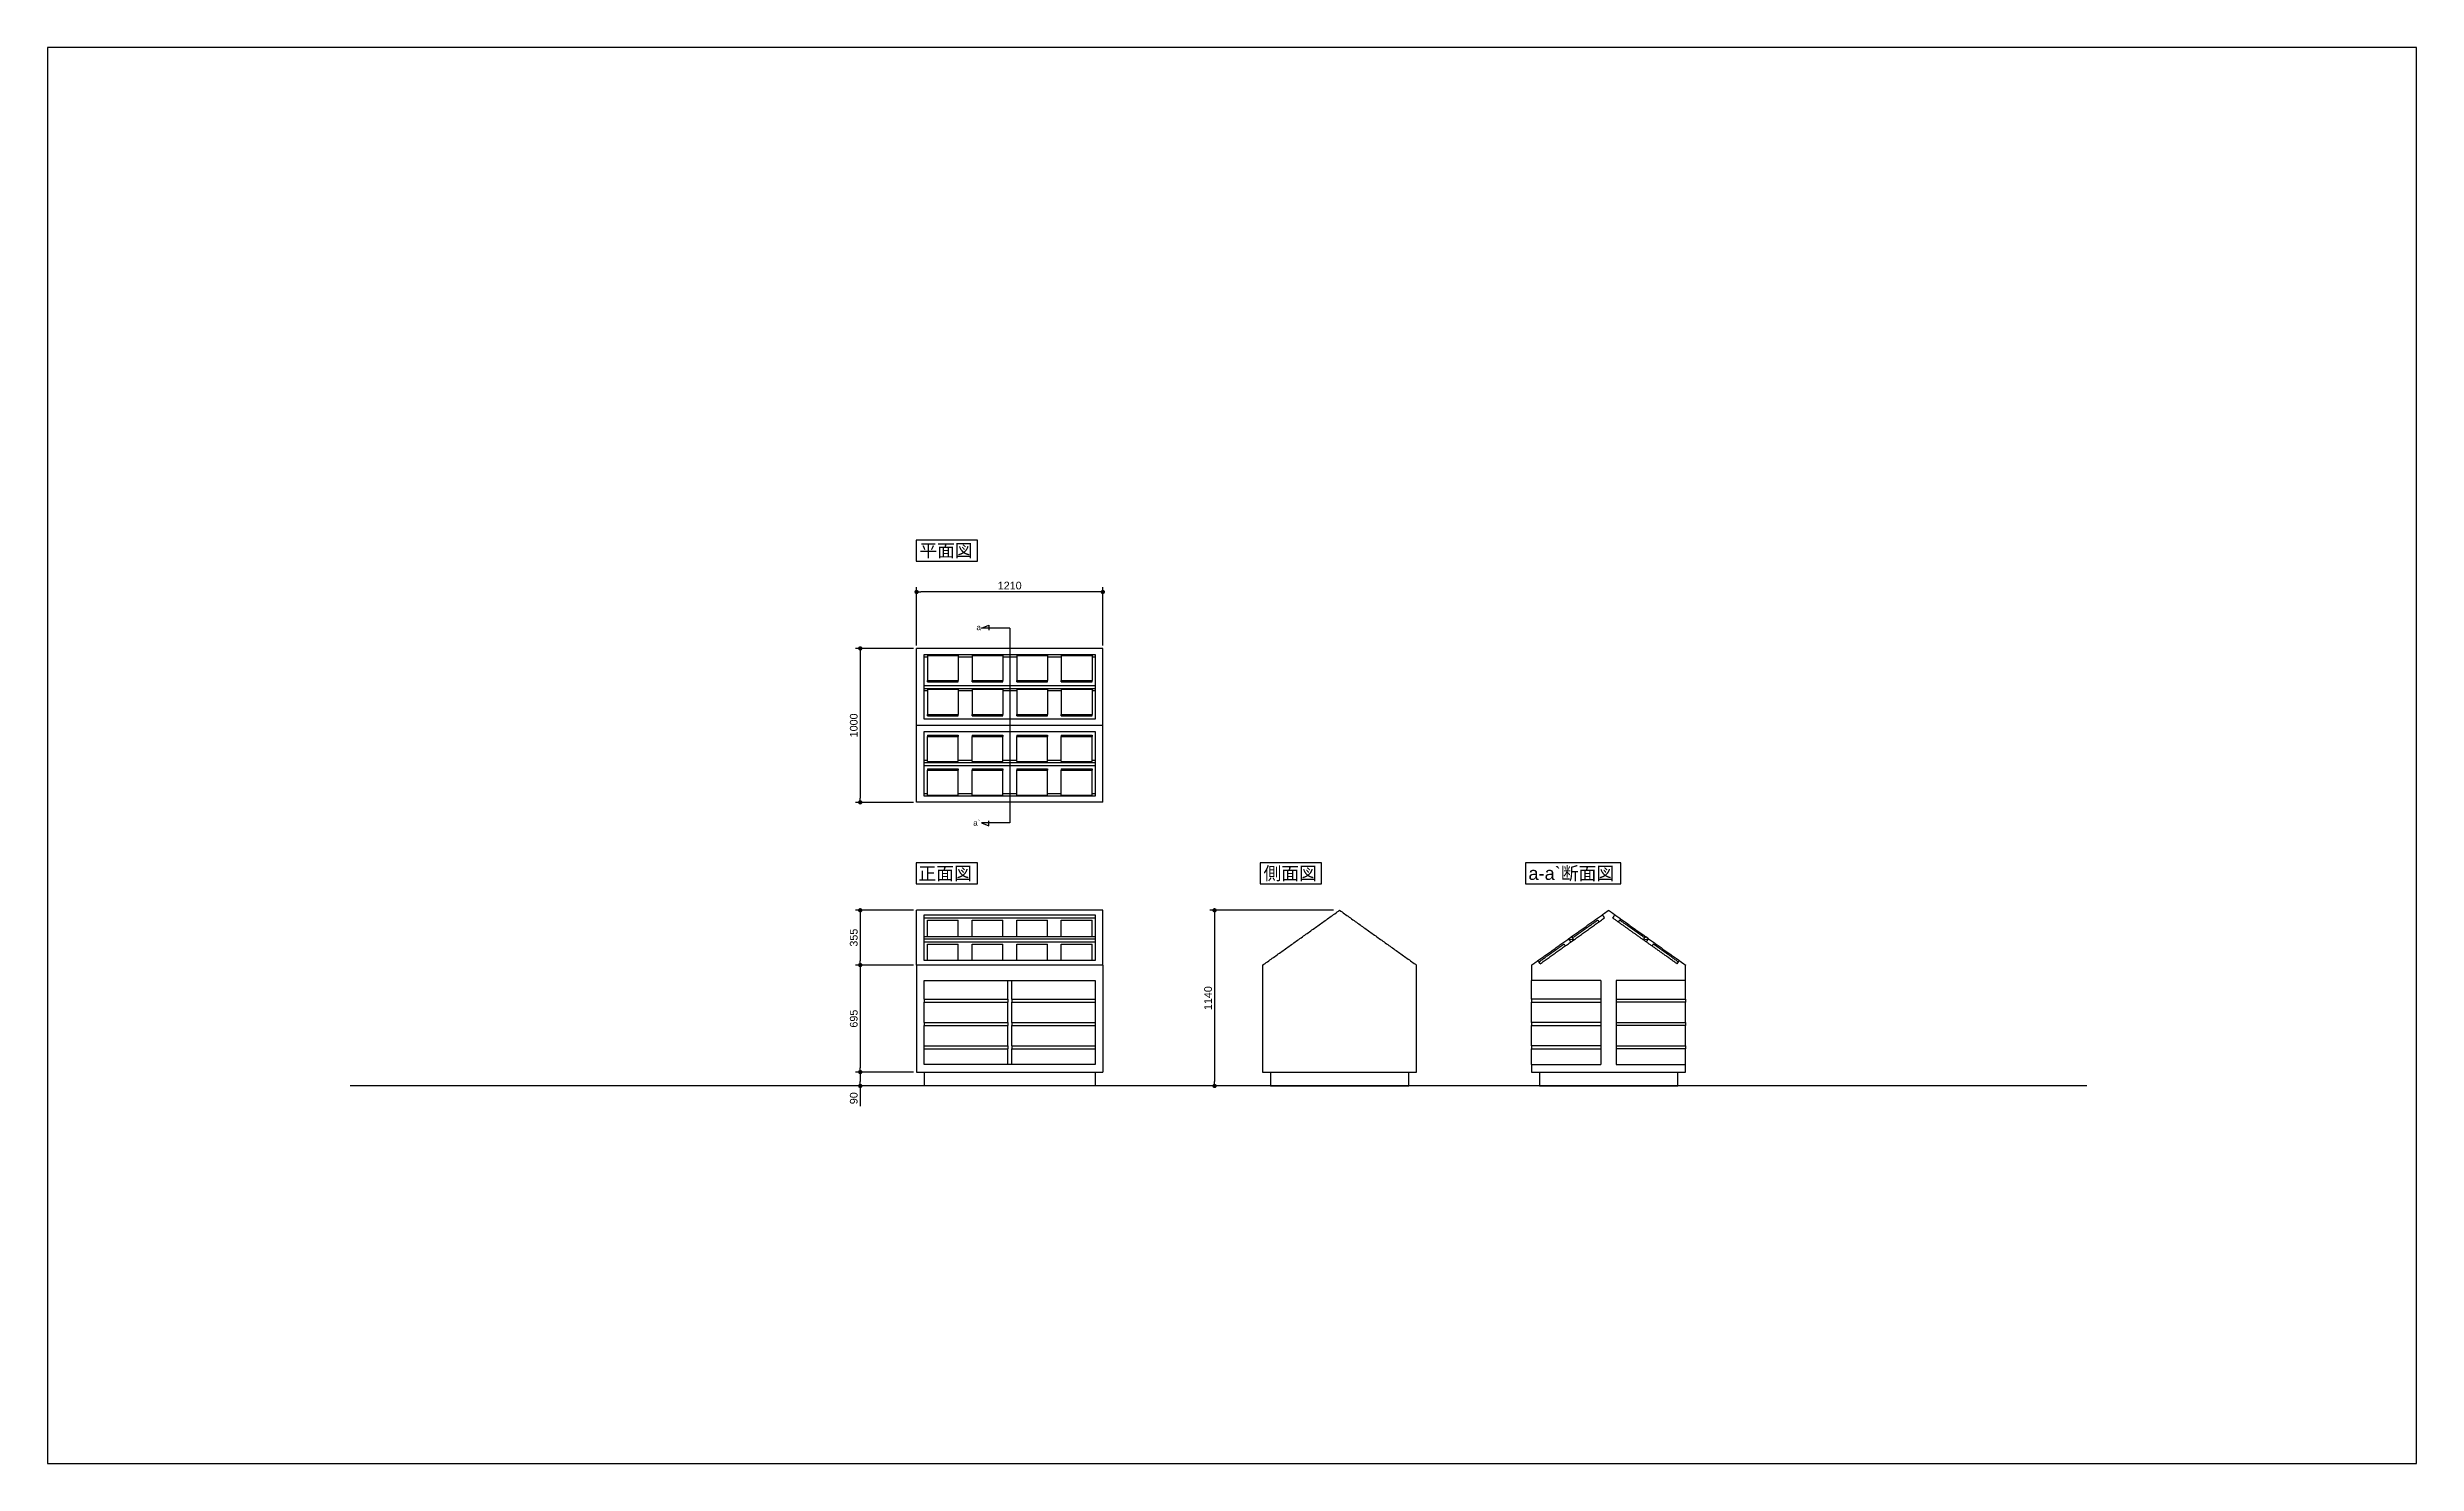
# Model space of a CAD drawing. Header units: millimetres. Extents: x 14967 to 30359, y 6423 to 15622.
import ezdxf

# ---------------------------------------------------------------- set-up
doc = ezdxf.new("R2010")
doc.units = ezdxf.units.MM
for name, color, linetype, true_color in [('Make2D$Visible$ClippingPlaneIntersections', 7, 'Continuous', 0x000000), ('Make2D$Visible$Curves', 7, 'Continuous', 0x000000), ('デフォルト', 7, 'Continuous', 0x000000)]:
    doc.layers.add(name, color=color, linetype=linetype, true_color=true_color)
doc.styles.add('Arial Regular', font='arial.ttf')
doc.dimstyles.new('ミリメートル(小)', dxfattribs={"dimscale": 20, "dimtxt": 2.5, "dimasz": 1.4, "dimexe": 1, "dimexo": 0.5, "dimgap": 0.8, "dimtad": 1, "dimtoh": 1, "dimdec": 0, "dimzin": 1, "dimdsep": 46, "dimtxsty": 'Arial Regular', "dimblk": 'DOT', "dimcen": 2.5, "dimadec": 0, "dimazin": 1, "dimtfac": 1, "dimtdec": 4, "dimtix": 1, "dimtofl": 0, "dimtmove": 1, "dimatfit": 3, "dimfxl": 1, "dimtolj": 1, "dimtzin": 1, "dimarcsym": 0})

# ---------------------------------------------------------------- blocks, each defined once
blk = doc.blocks.new('_Dot')
at = {"color": 0, "linetype": 'ByBlock', "lineweight": -2}
blk.add_line((-0.5, 0), (-1, 0), dxfattribs=at)
at = {"color": 0, "linetype": 'ByBlock', "const_width": 0.5}
blk.add_lwpolyline([(-0.25, 0, 1), (0.25, 0, 1)], format="xyb", close=True, dxfattribs=at)
blk = doc.blocks.new('*D2')
at = {"layer": 'Defpoints', "color": 0}
for p in [(20614, 11718), (20248, 10718), (20614, 10718)]:
    blk.add_point(p, dxfattribs=at)
at = {"layer": 'デフォルト', "color": 0, "lineweight": -2}
for p, q in [((20594, 11718), (20218, 11718)), ((20248, 11690), (20248, 10746)), ((20594, 10718), (20218, 10718))]:
    blk.add_line(p, q, dxfattribs=at)
at = {"layer": 'デフォルト', "color": 0, "lineweight": -2, "xscale": 27.99999999999997, "yscale": 27.99999999999997, "zscale": 27.99999999999997}
for p, rotation in [((20248, 11718), 90), ((20248, 10718), 270)]:
    blk.add_blockref('_Dot', p, dxfattribs=dict(at, rotation=rotation))
at = {"layer": 'デフォルト', "color": 0, "insert": (20206, 11218), "char_height": 50, "attachment_point": 5, "rotation": 90, "style": 'Arial Regular'}
blk.add_mtext('\\A1;1000', dxfattribs=at)
blk = doc.blocks.new('*D3')
at = {"layer": 'Defpoints', "color": 0}
for p in [(20614, 8966), (20248, 8876), (20614, 8876)]:
    blk.add_point(p, dxfattribs=at)
at = {"layer": 'デフォルト', "color": 0, "lineweight": -2}
for p, q in [((20594, 8966), (20218, 8966)), ((20248, 8938), (20248, 8904)), ((20594, 8876), (20218, 8876)), ((20248, 8876), (20248, 8744))]:
    blk.add_line(p, q, dxfattribs=at)
at = {"layer": 'デフォルト', "color": 0, "lineweight": -2, "xscale": 27.99999999999997, "yscale": 27.99999999999997, "zscale": 27.99999999999997}
for p, rotation in [((20248, 8966), 90), ((20248, 8876), 270)]:
    blk.add_blockref('_Dot', p, dxfattribs=dict(at, rotation=rotation))
at = {"layer": 'デフォルト', "color": 0, "insert": (20206, 8796), "char_height": 50, "attachment_point": 5, "rotation": 90, "style": 'Arial Regular'}
blk.add_mtext('\\A1;90', dxfattribs=at)
blk = doc.blocks.new('*D4')
at = {"layer": 'Defpoints', "color": 0}
for p in [(20614, 9661), (20248, 8966), (20614, 8966)]:
    blk.add_point(p, dxfattribs=at)
at = {"layer": 'デフォルト', "color": 0, "lineweight": -2}
for p, q in [((20594, 9661), (20218, 9661)), ((20248, 9633), (20248, 8994)), ((20594, 8966), (20218, 8966))]:
    blk.add_line(p, q, dxfattribs=at)
at = {"layer": 'デフォルト', "color": 0, "lineweight": -2, "xscale": 27.99999999999997, "yscale": 27.99999999999997, "zscale": 27.99999999999997}
for p, rotation in [((20248, 9661), 90), ((20248, 8966), 270)]:
    blk.add_blockref('_Dot', p, dxfattribs=dict(at, rotation=rotation))
at = {"layer": 'デフォルト', "color": 0, "insert": (20206, 9313), "char_height": 50, "attachment_point": 5, "rotation": 90, "style": 'Arial Regular'}
blk.add_mtext('\\A1;695', dxfattribs=at)
blk = doc.blocks.new('*D5')
at = {"layer": 'Defpoints', "color": 0}
for p in [(20614, 10017), (20248, 9661), (20614, 9661)]:
    blk.add_point(p, dxfattribs=at)
at = {"layer": 'デフォルト', "color": 0, "lineweight": -2}
for p, q in [((20594, 10017), (20218, 10017)), ((20248, 9989), (20248, 9689)), ((20594, 9661), (20218, 9661))]:
    blk.add_line(p, q, dxfattribs=at)
at = {"layer": 'デフォルト', "color": 0, "lineweight": -2, "xscale": 27.99999999999997, "yscale": 27.99999999999997, "zscale": 27.99999999999997}
for p, rotation in [((20248, 10017), 90), ((20248, 9661), 270)]:
    blk.add_blockref('_Dot', p, dxfattribs=dict(at, rotation=rotation))
at = {"layer": 'デフォルト', "color": 0, "insert": (20206, 9839), "char_height": 50, "attachment_point": 5, "rotation": 90, "style": 'Arial Regular'}
blk.add_mtext('\\A1;355', dxfattribs=at)
blk = doc.blocks.new('*D6')
at = {"layer": 'Defpoints', "color": 0}
for p in [(23343, 10017), (22550, 8876), (22917, 8876)]:
    blk.add_point(p, dxfattribs=at)
at = {"layer": 'デフォルト', "color": 0, "lineweight": -2}
for p, q in [((23323, 10017), (22520, 10017)), ((22550, 9989), (22550, 8904)), ((22897, 8876), (22520, 8876))]:
    blk.add_line(p, q, dxfattribs=at)
at = {"layer": 'デフォルト', "color": 0, "lineweight": -2, "xscale": 27.99999999999997, "yscale": 27.99999999999997, "zscale": 27.99999999999997}
for p, rotation in [((22550, 10017), 90), ((22550, 8876), 270)]:
    blk.add_blockref('_Dot', p, dxfattribs=dict(at, rotation=rotation))
at = {"layer": 'デフォルト', "color": 0, "insert": (22508, 9446), "char_height": 50, "attachment_point": 5, "rotation": 90, "style": 'Arial Regular'}
blk.add_mtext('\\A1;1140', dxfattribs=at)
blk = doc.blocks.new('*D7')
at = {"layer": 'Defpoints', "color": 0}
for p in [(20614, 12085), (20614, 11718), (21824, 11718)]:
    blk.add_point(p, dxfattribs=at)
at = {"layer": 'デフォルト', "color": 0, "lineweight": -2}
for p, q in [((20614, 11738), (20614, 12115)), ((21796, 12085), (20642, 12085)), ((21824, 11738), (21824, 12115))]:
    blk.add_line(p, q, dxfattribs=at)
at = {"layer": 'デフォルト', "color": 0, "lineweight": -2, "xscale": 27.99999999999997, "yscale": 27.99999999999997, "zscale": 27.99999999999997, "rotation": 180}
blk.add_blockref('_Dot', (20614, 12085), dxfattribs=at)
at = {"layer": 'デフォルト', "color": 0, "lineweight": -2, "xscale": 27.99999999999997, "yscale": 27.99999999999997, "zscale": 27.99999999999997}
blk.add_blockref('_Dot', (21824, 12085), dxfattribs=at)
at = {"layer": 'デフォルト', "color": 0, "insert": (21219, 12126), "char_height": 50, "attachment_point": 5, "style": 'Arial Regular'}
blk.add_mtext('\\A1;1210', dxfattribs=at)

msp = doc.modelspace()

# ---------------------------------------------------------------- linework, layer by layer
at = {"layer": 'Make2D$Visible$ClippingPlaneIntersections', "color": 1, "true_color": 0xff0000}
for points, degree in [([(25069.3, 9988), (25089.7, 10002.5), (25110.1, 10017)], 2), ([(25110.1, 10017), (25130.4, 10002.5), (25150.8, 9988)], 2), ([(24665.3, 9669.3), (24874.6, 9818.5), (25083.8, 9967.6)], 2), ([(25083.8, 9967.6), (25079, 9974.4), (25074.2, 9981.2), (25069.3, 9988)], 3), ([(25150.8, 9988), (25145.9, 9981.2), (25141.1, 9974.4), (25136.3, 9967.6)], 3), ([(25136.3, 9967.6), (25264.1, 9876.5), (25392, 9785.4)], 2), ([(24850.3, 9831.9), (24860.1, 9838.8), (24869.8, 9845.8)], 2), ([(24864.8, 9811.5), (24857.5, 9821.7), (24850.3, 9831.9)], 2), ([(24869.8, 9845.8), (24872.7, 9841.7), (24875.6, 9837.6)], 2), ([(24884.3, 9825.4), (24880, 9831.5), (24875.6, 9837.6)], 2), ([(25335.8, 9825.4), (25340.1, 9831.5), (25344.5, 9837.6)], 2), ([(25350.3, 9845.8), (25347.4, 9841.7), (25344.5, 9837.6)], 2), ([(25369.8, 9831.9), (25360.1, 9838.8), (25350.3, 9845.8)], 2), ([(25355.3, 9811.5), (25362.6, 9821.7), (25369.8, 9831.9)], 2), ([(24610.1, 9660.6), (24630.4, 9675.1), (24650.8, 9689.7)], 2), ([(24610.1, 9660.6), (24610.1, 9660.6), (24610.1, 9660.6), (24610.1, 9660.6)], 3), ([(24610.1, 9660.6), (24610.1, 9610.6), (24610.1, 9560.6)], 2), ([(25060.1, 9560.6), (24835.1, 9560.6), (24610.1, 9560.6)], 2), ([(24650.8, 9689.7), (24652.7, 9686.9), (24654.6, 9684.2), (24656.6, 9681.5)], 3), ([(25060.1, 9560.6), (25060.1, 9288.1), (25060.1, 9015.6)], 2), ([(25160.1, 9560.6), (25160.1, 9288.1), (25160.1, 9015.6)], 2), ([(25610.1, 9560.6), (25385.1, 9560.6), (25160.1, 9560.6)], 2), ([(25554.8, 9669.3), (25557.7, 9673.4), (25560.6, 9677.4), (25563.5, 9681.5)], 3), ([(25554.8, 9669.3), (25554.8, 9669.3), (25554.8, 9669.3)], 2), ([(25563.5, 9681.5), (25565.5, 9684.2), (25567.4, 9686.9), (25569.3, 9689.7)], 3), ([(25569.3, 9689.7), (25589.7, 9675.1), (25610.1, 9660.6)], 2), ([(25610.1, 9660.6), (25610.1, 9660.6), (25610.1, 9660.6), (25610.1, 9660.6)], 3), ([(25610.1, 9560.6), (25610.1, 9610.6), (25610.1, 9660.6)], 2), ([(24610.1, 9440.5), (24610.1, 9430.5), (24610.1, 9420.5)], 2), ([(25060.1, 9440.5), (24835.1, 9440.5), (24610.1, 9440.5)], 2), ([(24610.1, 9420.5), (24835.1, 9420.5), (25060.1, 9420.5)], 2), ([(25160.1, 9440.5), (25385.1, 9440.5), (25610.1, 9440.5)], 2), ([(25610.1, 9420.5), (25385.1, 9420.5), (25160.1, 9420.5)], 2), ([(25610.1, 9440.5), (25610.1, 9430.5), (25610.1, 9420.5)], 2), ([(24610.1, 9288.5), (24610.1, 9278.5), (24610.1, 9268.5)], 2), ([(25060.1, 9288.5), (24835.1, 9288.5), (24610.1, 9288.5)], 2), ([(24610.1, 9268.5), (24835.1, 9268.5), (25060.1, 9268.5)], 2), ([(25160.1, 9288.5), (25385.1, 9288.5), (25610.1, 9288.5)], 2), ([(25610.1, 9268.5), (25385.1, 9268.5), (25160.1, 9268.5)], 2), ([(25610.1, 9288.5), (25610.1, 9278.5), (25610.1, 9268.5)], 2), ([(24610.1, 9136.5), (24610.1, 9126.5), (24610.1, 9116.5)], 2), ([(25060.1, 9136.5), (24835.1, 9136.5), (24610.1, 9136.5)], 2), ([(24610.1, 9116.5), (24835.1, 9116.5), (25060.1, 9116.5)], 2), ([(25160.1, 9136.5), (25385.1, 9136.5), (25610.1, 9136.5)], 2), ([(25610.1, 9116.5), (25385.1, 9116.5), (25160.1, 9116.5)], 2), ([(25610.1, 9136.5), (25610.1, 9126.5), (25610.1, 9116.5)], 2), ([(24610.1, 9015.6), (24835.1, 9015.6), (25060.1, 9015.6)], 2), ([(24610.1, 9015.6), (24610.1, 8990.6), (24610.1, 8965.6)], 2), ([(24610.1, 8965.6), (25110.1, 8965.6), (25610.1, 8965.6)], 2), ([(24660.1, 8965.6), (24660.1, 8920.6), (24660.1, 8875.6)], 2), ([(25160.1, 9015.6), (25385.1, 9015.6), (25610.1, 9015.6)], 2), ([(25560.1, 8875.6), (25560.1, 8920.6), (25560.1, 8965.6)], 2), ([(25610.1, 8965.6), (25610.1, 8990.6), (25610.1, 9015.6)], 2), ([(24660.1, 8875.6), (25110.1, 8875.6), (25560.1, 8875.6)], 2)]:
    msp.add_open_spline(points, degree=degree, dxfattribs=at)
at = {"layer": 'Make2D$Visible$ClippingPlaneIntersections', "color": 18, "true_color": 0x000000}
for points in [[(24875.6, 9837.6), (24957.1, 9895.7), (25038.5, 9953.7)], [(25038.5, 9953.7), (25042.8, 9947.6), (25047.2, 9941.5)], [(25181.6, 9953.7), (25177.3, 9947.6), (25172.9, 9941.5)], [(25344.5, 9837.6), (25263, 9895.7), (25181.6, 9953.7)], [(24656.6, 9681.5), (24738, 9739.6), (24819.4, 9797.6)], [(24819.4, 9797.6), (24823.8, 9791.5), (24828.1, 9785.4)], [(25400.7, 9797.6), (25396.3, 9791.5), (25392, 9785.4)], [(25554.8, 9669.3), (25473.4, 9727.3), (25392, 9785.4)], [(25563.5, 9681.5), (25482.1, 9739.6), (25400.7, 9797.6)], [(24665.3, 9669.3), (24660.9, 9675.4), (24656.6, 9681.5)]]:
    msp.add_open_spline(points, degree=2, dxfattribs=at)
at = {"layer": 'Make2D$Visible$Curves', "color": 18, "lineweight": -3, "true_color": 0x000000}
for points in [[(20614.3, 11218.2), (20614.3, 11468.2), (20614.3, 11718.2)], [(21824.3, 11718.2), (21219.3, 11718.2), (20614.3, 11718.2)], [(21824.3, 11218.2), (21824.3, 11468.2), (21824.3, 11718.2)], [(20664.3, 11258.9), (20664.3, 11468.2), (20664.3, 11677.5)], [(20664.3, 11677.5), (21219.3, 11677.5), (21774.3, 11677.5)], [(20664.3, 11663), (20674.3, 11663), (20684.3, 11663)], [(20684.3, 11671.7), (20684.3, 11590.2), (20684.3, 11508.8)], [(20684.3, 11671.7), (20784.3, 11671.7), (20884.3, 11671.7)], [(20884.3, 11671.7), (20884.3, 11590.2), (20884.3, 11508.8)], [(20884.3, 11663), (20929.3, 11663), (20974.3, 11663)], [(20974.3, 11671.7), (20974.3, 11590.2), (20974.3, 11508.8)], [(20974.3, 11671.7), (21074.3, 11671.7), (21174.3, 11671.7)], [(21174.3, 11671.7), (21174.3, 11590.2), (21174.3, 11508.8)], [(21174.3, 11663), (21219.3, 11663), (21264.3, 11663)], [(21264.3, 11671.7), (21264.3, 11590.2), (21264.3, 11508.8)], [(21264.3, 11671.7), (21364.3, 11671.7), (21464.3, 11671.7)], [(21464.3, 11671.7), (21464.3, 11590.2), (21464.3, 11508.8)], [(21464.3, 11663), (21509.3, 11663), (21554.3, 11663)], [(21554.3, 11671.7), (21554.3, 11590.2), (21554.3, 11508.8)], [(21554.3, 11671.7), (21654.3, 11671.7), (21754.3, 11671.7)], [(21754.3, 11671.7), (21754.3, 11590.2), (21754.3, 11508.8)], [(21754.3, 11663), (21764.3, 11663), (21774.3, 11663)], [(21774.3, 11677.5), (21774.3, 11468.2), (21774.3, 11258.9)], [(20664.3, 11478), (21219.3, 11478), (21774.3, 11478)], [(20664.3, 11458.4), (21219.3, 11458.4), (21774.3, 11458.4)], [(20664.3, 11443.9), (20674.3, 11443.9), (20684.3, 11443.9)], [(20684.3, 11500.1), (20684.3, 11504.5), (20684.3, 11508.8)], [(20684.3, 11508.8), (20784.3, 11508.8), (20884.3, 11508.8)], [(20684.3, 11500.1), (20784.3, 11500.1), (20884.3, 11500.1)], [(20684.3, 11452.6), (20684.3, 11371.2), (20684.3, 11289.8)], [(20684.3, 11452.6), (20784.3, 11452.6), (20884.3, 11452.6)], [(20884.3, 11500.1), (20884.3, 11504.5), (20884.3, 11508.8)], [(20884.3, 11452.6), (20884.3, 11371.2), (20884.3, 11289.8)], [(20884.3, 11443.9), (20929.3, 11443.9), (20974.3, 11443.9)], [(20974.3, 11500.1), (20974.3, 11504.5), (20974.3, 11508.8)], [(20974.3, 11508.8), (21074.3, 11508.8), (21174.3, 11508.8)], [(20974.3, 11500.1), (21074.3, 11500.1), (21174.3, 11500.1)], [(20974.3, 11452.6), (20974.3, 11371.2), (20974.3, 11289.8)], [(20974.3, 11452.6), (21074.3, 11452.6), (21174.3, 11452.6)], [(21174.3, 11500.1), (21174.3, 11504.5), (21174.3, 11508.8)], [(21174.3, 11452.6), (21174.3, 11371.2), (21174.3, 11289.8)], [(21174.3, 11443.9), (21219.3, 11443.9), (21264.3, 11443.9)], [(21264.3, 11500.1), (21264.3, 11504.5), (21264.3, 11508.8)], [(21264.3, 11508.8), (21364.3, 11508.8), (21464.3, 11508.8)], [(21264.3, 11500.1), (21364.3, 11500.1), (21464.3, 11500.1)], [(21264.3, 11452.6), (21264.3, 11371.2), (21264.3, 11289.8)], [(21264.3, 11452.6), (21364.3, 11452.6), (21464.3, 11452.6)], [(21464.3, 11500.1), (21464.3, 11504.5), (21464.3, 11508.8)], [(21464.3, 11452.6), (21464.3, 11371.2), (21464.3, 11289.8)], [(21464.3, 11443.9), (21509.3, 11443.9), (21554.3, 11443.9)], [(21554.3, 11500.1), (21554.3, 11504.5), (21554.3, 11508.8)], [(21554.3, 11508.8), (21654.3, 11508.8), (21754.3, 11508.8)], [(21554.3, 11500.1), (21654.3, 11500.1), (21754.3, 11500.1)], [(21554.3, 11452.6), (21554.3, 11371.2), (21554.3, 11289.8)], [(21554.3, 11452.6), (21654.3, 11452.6), (21754.3, 11452.6)], [(21754.3, 11500.1), (21754.3, 11504.5), (21754.3, 11508.8)], [(21754.3, 11452.6), (21754.3, 11371.2), (21754.3, 11289.8)], [(21754.3, 11443.9), (21764.3, 11443.9), (21774.3, 11443.9)], [(21774.3, 11258.9), (21219.3, 11258.9), (20664.3, 11258.9)], [(20684.3, 11281.1), (20684.3, 11285.4), (20684.3, 11289.8)], [(20684.3, 11289.8), (20784.3, 11289.8), (20884.3, 11289.8)], [(20684.3, 11281.1), (20784.3, 11281.1), (20884.3, 11281.1)], [(20884.3, 11281.1), (20884.3, 11285.4), (20884.3, 11289.8)], [(20974.3, 11281.1), (20974.3, 11285.4), (20974.3, 11289.8)], [(20974.3, 11289.8), (21074.3, 11289.8), (21174.3, 11289.8)], [(20974.3, 11281.1), (21074.3, 11281.1), (21174.3, 11281.1)], [(21174.3, 11281.1), (21174.3, 11285.4), (21174.3, 11289.8)], [(21264.3, 11281.1), (21264.3, 11285.4), (21264.3, 11289.8)], [(21264.3, 11289.8), (21364.3, 11289.8), (21464.3, 11289.8)], [(21264.3, 11281.1), (21364.3, 11281.1), (21464.3, 11281.1)], [(21464.3, 11281.1), (21464.3, 11285.4), (21464.3, 11289.8)], [(21554.3, 11281.1), (21554.3, 11285.4), (21554.3, 11289.8)], [(21554.3, 11289.8), (21654.3, 11289.8), (21754.3, 11289.8)], [(21554.3, 11281.1), (21654.3, 11281.1), (21754.3, 11281.1)], [(21754.3, 11281.1), (21754.3, 11285.4), (21754.3, 11289.8)], [(20614.3, 10718.2), (20614.3, 10968.2), (20614.3, 11218.2)], [(21824.3, 11218.2), (21219.3, 11218.2), (20614.3, 11218.2)], [(20664.3, 10758.9), (20664.3, 10968.2), (20664.3, 11177.5)], [(20664.3, 11177.5), (21219.3, 11177.5), (21774.3, 11177.5)], [(20684.3, 11155.3), (20784.3, 11155.3), (20884.3, 11155.3)], [(20684.3, 11155.3), (20684.3, 11151), (20684.3, 11146.6)], [(20684.3, 10983.8), (20684.3, 11065.2), (20684.3, 11146.6)], [(20684.3, 11146.6), (20784.3, 11146.6), (20884.3, 11146.6)], [(20884.3, 11155.3), (20884.3, 11151), (20884.3, 11146.6)], [(20884.3, 10983.8), (20884.3, 11065.2), (20884.3, 11146.6)], [(20974.3, 11155.3), (21074.3, 11155.3), (21174.3, 11155.3)], [(20974.3, 11155.3), (20974.3, 11151), (20974.3, 11146.6)], [(20974.3, 10983.8), (20974.3, 11065.2), (20974.3, 11146.6)], [(20974.3, 11146.6), (21074.3, 11146.6), (21174.3, 11146.6)], [(21174.3, 11155.3), (21174.3, 11151), (21174.3, 11146.6)], [(21174.3, 10983.8), (21174.3, 11065.2), (21174.3, 11146.6)], [(21264.3, 11155.3), (21364.3, 11155.3), (21464.3, 11155.3)], [(21264.3, 11155.3), (21264.3, 11151), (21264.3, 11146.6)], [(21264.3, 10983.8), (21264.3, 11065.2), (21264.3, 11146.6)], [(21264.3, 11146.6), (21364.3, 11146.6), (21464.3, 11146.6)], [(21464.3, 11155.3), (21464.3, 11151), (21464.3, 11146.6)], [(21464.3, 10983.8), (21464.3, 11065.2), (21464.3, 11146.6)], [(21554.3, 11155.3), (21654.3, 11155.3), (21754.3, 11155.3)], [(21554.3, 11155.3), (21554.3, 11151), (21554.3, 11146.6)], [(21554.3, 10983.8), (21554.3, 11065.2), (21554.3, 11146.6)], [(21554.3, 11146.6), (21654.3, 11146.6), (21754.3, 11146.6)], [(21754.3, 11155.3), (21754.3, 11151), (21754.3, 11146.6)], [(21754.3, 10983.8), (21754.3, 11065.2), (21754.3, 11146.6)], [(21774.3, 11177.5), (21774.3, 10968.2), (21774.3, 10758.9)], [(21824.3, 10718.2), (21824.3, 10968.2), (21824.3, 11218.2)], [(20664.3, 10992.5), (20674.3, 10992.5), (20684.3, 10992.5)], [(20664.3, 10978), (21219.3, 10978), (21774.3, 10978)], [(20664.3, 10958.4), (21219.3, 10958.4), (21774.3, 10958.4)], [(20684.3, 10983.8), (20784.3, 10983.8), (20884.3, 10983.8)], [(20684.3, 10936.3), (20784.3, 10936.3), (20884.3, 10936.3)], [(20684.3, 10936.3), (20684.3, 10931.9), (20684.3, 10927.6)], [(20884.3, 10992.5), (20929.3, 10992.5), (20974.3, 10992.5)], [(20884.3, 10936.3), (20884.3, 10931.9), (20884.3, 10927.6)], [(20974.3, 10983.8), (21074.3, 10983.8), (21174.3, 10983.8)], [(20974.3, 10936.3), (21074.3, 10936.3), (21174.3, 10936.3)], [(20974.3, 10936.3), (20974.3, 10931.9), (20974.3, 10927.6)], [(21174.3, 10992.5), (21219.3, 10992.5), (21264.3, 10992.5)], [(21174.3, 10936.3), (21174.3, 10931.9), (21174.3, 10927.6)], [(21264.3, 10983.8), (21364.3, 10983.8), (21464.3, 10983.8)], [(21264.3, 10936.3), (21364.3, 10936.3), (21464.3, 10936.3)], [(21264.3, 10936.3), (21264.3, 10931.9), (21264.3, 10927.6)], [(21464.3, 10992.5), (21509.3, 10992.5), (21554.3, 10992.5)], [(21464.3, 10936.3), (21464.3, 10931.9), (21464.3, 10927.6)], [(21554.3, 10983.8), (21654.3, 10983.8), (21754.3, 10983.8)], [(21554.3, 10936.3), (21654.3, 10936.3), (21754.3, 10936.3)], [(21554.3, 10936.3), (21554.3, 10931.9), (21554.3, 10927.6)], [(21754.3, 10992.5), (21764.3, 10992.5), (21774.3, 10992.5)], [(21754.3, 10936.3), (21754.3, 10931.9), (21754.3, 10927.6)], [(20684.3, 10764.7), (20684.3, 10846.2), (20684.3, 10927.6)], [(20684.3, 10927.6), (20784.3, 10927.6), (20884.3, 10927.6)], [(20884.3, 10764.7), (20884.3, 10846.2), (20884.3, 10927.6)], [(20974.3, 10764.7), (20974.3, 10846.2), (20974.3, 10927.6)], [(20974.3, 10927.6), (21074.3, 10927.6), (21174.3, 10927.6)], [(21174.3, 10764.7), (21174.3, 10846.2), (21174.3, 10927.6)], [(21264.3, 10764.7), (21264.3, 10846.2), (21264.3, 10927.6)], [(21264.3, 10927.6), (21364.3, 10927.6), (21464.3, 10927.6)], [(21464.3, 10764.7), (21464.3, 10846.2), (21464.3, 10927.6)], [(21554.3, 10764.7), (21554.3, 10846.2), (21554.3, 10927.6)], [(21554.3, 10927.6), (21654.3, 10927.6), (21754.3, 10927.6)], [(21754.3, 10764.7), (21754.3, 10846.2), (21754.3, 10927.6)], [(21824.3, 10718.2), (21219.3, 10718.2), (20614.3, 10718.2)], [(20684.3, 10773.4), (20674.3, 10773.4), (20664.3, 10773.4)], [(21774.3, 10758.9), (21219.3, 10758.9), (20664.3, 10758.9)], [(20684.3, 10764.7), (20784.3, 10764.7), (20884.3, 10764.7)], [(20974.3, 10773.4), (20929.3, 10773.4), (20884.3, 10773.4)], [(20974.3, 10764.7), (21074.3, 10764.7), (21174.3, 10764.7)], [(21264.3, 10773.4), (21219.3, 10773.4), (21174.3, 10773.4)], [(21264.3, 10764.7), (21364.3, 10764.7), (21464.3, 10764.7)], [(21554.3, 10773.4), (21509.3, 10773.4), (21464.3, 10773.4)], [(21554.3, 10764.7), (21654.3, 10764.7), (21754.3, 10764.7)], [(21774.3, 10773.4), (21764.3, 10773.4), (21754.3, 10773.4)], [(21824.3, 10017), (21219.3, 10017), (20614.3, 10017)], [(20614.3, 9660.6), (20614.3, 9838.8), (20614.3, 10017)], [(21824.3, 9660.6), (21824.3, 9838.8), (21824.3, 10017)], [(22862.4, 9660.6), (23112.4, 9838.8), (23362.4, 10017)], [(23362.4, 10017), (23612.4, 9838.8), (23862.4, 9660.6)], [(20664.3, 9988), (21219.3, 9988), (21774.3, 9988)], [(20664.3, 9689.7), (20664.3, 9838.8), (20664.3, 9988)], [(20664.3, 9967.6), (21219.3, 9967.6), (21774.3, 9967.6)], [(20684.3, 9953.7), (20784.3, 9953.7), (20884.3, 9953.7)], [(20684.3, 9845.8), (20684.3, 9899.8), (20684.3, 9953.7)], [(20884.3, 9845.8), (20884.3, 9899.8), (20884.3, 9953.7)], [(20974.3, 9953.7), (21074.3, 9953.7), (21174.3, 9953.7)], [(20974.3, 9845.8), (20974.3, 9899.8), (20974.3, 9953.7)], [(21174.3, 9845.8), (21174.3, 9899.8), (21174.3, 9953.7)], [(21264.3, 9953.7), (21364.3, 9953.7), (21464.3, 9953.7)], [(21264.3, 9845.8), (21264.3, 9899.8), (21264.3, 9953.7)], [(21464.3, 9845.8), (21464.3, 9899.8), (21464.3, 9953.7)], [(21554.3, 9953.7), (21654.3, 9953.7), (21754.3, 9953.7)], [(21554.3, 9845.8), (21554.3, 9899.8), (21554.3, 9953.7)], [(21754.3, 9845.8), (21754.3, 9899.8), (21754.3, 9953.7)], [(21774.3, 9988), (21774.3, 9838.8), (21774.3, 9689.7)], [(24869.8, 9845.8), (24969.6, 9916.9), (25069.3, 9988)], [(25150.8, 9988), (25250.5, 9916.9), (25350.3, 9845.8)], [(20664.3, 9845.8), (21219.3, 9845.8), (21774.3, 9845.8)], [(20664.3, 9831.9), (21219.3, 9831.9), (21774.3, 9831.9)], [(20664.3, 9811.5), (21219.3, 9811.5), (21774.3, 9811.5)], [(20684.3, 9797.6), (20784.3, 9797.6), (20884.3, 9797.6)], [(20684.3, 9689.7), (20684.3, 9743.6), (20684.3, 9797.6)], [(20884.3, 9689.7), (20884.3, 9743.6), (20884.3, 9797.6)], [(20974.3, 9797.6), (21074.3, 9797.6), (21174.3, 9797.6)], [(20974.3, 9689.7), (20974.3, 9743.6), (20974.3, 9797.6)], [(21174.3, 9689.7), (21174.3, 9743.6), (21174.3, 9797.6)], [(21264.3, 9797.6), (21364.3, 9797.6), (21464.3, 9797.6)], [(21264.3, 9689.7), (21264.3, 9743.6), (21264.3, 9797.6)], [(21464.3, 9689.7), (21464.3, 9743.6), (21464.3, 9797.6)], [(21554.3, 9797.6), (21654.3, 9797.6), (21754.3, 9797.6)], [(21554.3, 9689.7), (21554.3, 9743.6), (21554.3, 9797.6)], [(21754.3, 9689.7), (21754.3, 9743.6), (21754.3, 9797.6)], [(24650.8, 9689.7), (24750.5, 9760.8), (24850.3, 9831.9)], [(25369.8, 9831.9), (25469.6, 9760.8), (25569.3, 9689.7)], [(20614.3, 9660.6), (20614.3, 9313.1), (20614.3, 8965.6)], [(21824.3, 9660.6), (21219.3, 9660.6), (20614.3, 9660.6)], [(21774.3, 9689.7), (21219.3, 9689.7), (20664.3, 9689.7)], [(20664.3, 9440.5), (20664.3, 9500.6), (20664.3, 9560.6)], [(20664.3, 9560.6), (21219.3, 9560.6), (21774.3, 9560.6)], [(21206.8, 9440.5), (21206.8, 9500.6), (21206.8, 9560.6)], [(21231.8, 9440.5), (21231.8, 9500.6), (21231.8, 9560.6)], [(21774.3, 9560.6), (21774.3, 9288.1), (21774.3, 9015.6)], [(21824.3, 9660.6), (21824.3, 9313.1), (21824.3, 8965.6)], [(22862.4, 9660.6), (22862.4, 9660.6), (22862.4, 9660.6)], [(22862.4, 9660.6), (22862.4, 9313.1), (22862.4, 8965.6)], [(22862.4, 9660.6), (22862.4, 9660.6), (22862.4, 9660.6)], [(23862.4, 8965.6), (23862.4, 9313.1), (23862.4, 9660.6)], [(24610.1, 9440.5), (24610.1, 9500.6), (24610.1, 9560.6)], [(25610.1, 9440.5), (25610.1, 9500.6), (25610.1, 9560.6)], [(20664.3, 9440.5), (20935.5, 9440.5), (21206.8, 9440.5)], [(20664.3, 9440.5), (20664.3, 9430.5), (20664.3, 9420.5)], [(20664.3, 9288.5), (20664.3, 9354.5), (20664.3, 9420.5)], [(20664.3, 9420.5), (20935.5, 9420.5), (21206.8, 9420.5)], [(21206.8, 9440.5), (21206.8, 9430.5), (21206.8, 9420.5)], [(21206.8, 9288.5), (21206.8, 9354.5), (21206.8, 9420.5)], [(21231.8, 9440.5), (21503, 9440.5), (21774.3, 9440.5)], [(21231.8, 9440.5), (21231.8, 9430.5), (21231.8, 9420.5)], [(21231.8, 9420.5), (21503, 9420.5), (21774.3, 9420.5)], [(21231.8, 9288.5), (21231.8, 9354.5), (21231.8, 9420.5)], [(24610.1, 9288.5), (24610.1, 9354.5), (24610.1, 9420.5)], [(25610.1, 9288.5), (25610.1, 9354.5), (25610.1, 9420.5)], [(20664.3, 9288.5), (20935.5, 9288.5), (21206.8, 9288.5)], [(20664.3, 9288.5), (20664.3, 9278.5), (20664.3, 9268.5)], [(20664.3, 9268.5), (20935.5, 9268.5), (21206.8, 9268.5)], [(20664.3, 9015.6), (20664.3, 9142.1), (20664.3, 9268.5)], [(21206.8, 9288.5), (21206.8, 9278.5), (21206.8, 9268.5)], [(21206.8, 9136.5), (21206.8, 9202.5), (21206.8, 9268.5)], [(21231.8, 9288.5), (21503, 9288.5), (21774.3, 9288.5)], [(21231.8, 9288.5), (21231.8, 9278.5), (21231.8, 9268.5)], [(21231.8, 9268.5), (21503, 9268.5), (21774.3, 9268.5)], [(21231.8, 9136.5), (21231.8, 9202.5), (21231.8, 9268.5)], [(24610.1, 9136.5), (24610.1, 9202.5), (24610.1, 9268.5)], [(25610.1, 9136.5), (25610.1, 9202.5), (25610.1, 9268.5)], [(20664.3, 9136.5), (20935.5, 9136.5), (21206.8, 9136.5)], [(20664.3, 9116.5), (20935.5, 9116.5), (21206.8, 9116.5)], [(21206.8, 9136.5), (21206.8, 9126.5), (21206.8, 9116.5)], [(21206.8, 9015.6), (21206.8, 9066.1), (21206.8, 9116.5)], [(21231.8, 9136.5), (21503, 9136.5), (21774.3, 9136.5)], [(21231.8, 9136.5), (21231.8, 9126.5), (21231.8, 9116.5)], [(21231.8, 9015.6), (21231.8, 9066.1), (21231.8, 9116.5)], [(21231.8, 9116.5), (21503, 9116.5), (21774.3, 9116.5)], [(24610.1, 9015.6), (24610.1, 9066.1), (24610.1, 9116.5)], [(25610.1, 9015.6), (25610.1, 9066.1), (25610.1, 9116.5)], [(20614.3, 8965.6), (21219.3, 8965.6), (21824.3, 8965.6)], [(21774.3, 9015.6), (21219.3, 9015.6), (20664.3, 9015.6)], [(20664.3, 8965.6), (20664.3, 8920.6), (20664.3, 8875.6)], [(21774.3, 8965.6), (21774.3, 8920.6), (21774.3, 8875.6)], [(22912.4, 8965.6), (22912.4, 8920.6), (22912.4, 8875.6)], [(23812.4, 8875.6), (23812.4, 8920.6), (23812.4, 8965.6)], [(21774.3, 8875.6), (21219.3, 8875.6), (20664.3, 8875.6)], [(22912.4, 8875.6), (23362.4, 8875.6), (23812.4, 8875.6)]]:
    msp.add_open_spline(points, degree=2, dxfattribs=at)
msp.add_open_spline([(22862.4, 8965.6), (22912.4, 8965.6), (22962.4, 8965.6), (23362.4, 8965.6), (23762.4, 8965.6), (23812.4, 8965.6), (23862.4, 8965.6)], degree=2, knots=[-4.0968372, -4.0968372, -4.0968372, 95.9031628, 95.9031628, 895.9031628, 895.9031628, 995.9031628, 995.9031628, 995.9031628], dxfattribs=at)
at = {"layer": 'デフォルト'}
for p, q in [((21035, 11848.9), (21083.5, 11868.5)), ((21083.5, 11868.5), (21083.5, 11835.6)), ((21219.6, 11848.9), (21035, 11848.9)), ((21219.6, 11848.9), (21219.6, 10585.6)), ((21219.6, 10585.6), (21035, 10585.6)), ((21035, 10585.6), (21083.5, 10566)), ((21083.5, 10566), (21083.5, 10598.9))]:
    msp.add_line(p, q, dxfattribs=at)
at = {"layer": 'デフォルト', "color": 1, "true_color": 0xff0000}
for p, q in [((24850.3, 9831.9), (24884.3, 9825.4)), ((25335.8, 9825.4), (25369.8, 9831.9))]:
    msp.add_line(p, q, dxfattribs=at)
at = {"layer": 'デフォルト'}
for points in [[(14967, 6422.5), (30359.5, 6422.5), (30359.5, 15622.3), (14967, 15622.3)], [(20611.1, 12284.7), (21009.9, 12284.7), (21009.9, 12421.5), (20611.1, 12421.5)], [(20611.1, 10188.9), (21009.9, 10188.9), (21009.9, 10325.8), (20611.1, 10325.8)], [(22846.3, 10188.9), (23245.1, 10188.9), (23245.1, 10325.8), (22846.3, 10325.8)], [(24569.9, 10188.9), (25188.6, 10188.9), (25188.6, 10325.8), (24569.9, 10325.8)]]:
    msp.add_lwpolyline(points, close=True, dxfattribs=at)
msp.add_lwpolyline([(28216.5, 8875.6), (16934.4, 8875.6)], dxfattribs=at)

# ---------------------------------------------------------------- texts
at = {"layer": 'デフォルト', "attachment_point": 1, "style": 'Arial Regular'}
for s, insert, char_height, width in [('平面図', (20632, 12396.6), 84.66, 852.159), ('a', (21003, 11873.5), 37, 127.247), ('a`', (20981.8, 10604), 37.05, 155.032), ('正面図', (20626, 10299), 84.66, 852.159), ('側面図', (22868, 10299), 84.66, 852.159), ('a-a`断面図', (24589.2, 10299), 84.66, 1269.956)]:
    msp.add_mtext(s, dxfattribs=dict(at, insert=insert, char_height=char_height, width=width))

# ---------------------------------------------------------------- dimensions: what is measured, and where the dimension line sits
at = {"layer": 'デフォルト'}
dim = msp.add_linear_dim(base=(20614.3, 12084.8), p1=(21824.3, 11718.2), p2=(20614.3, 11718.2), dimstyle='ミリメートル(小)', override={"dimscale": 20, "dimtxt": 2.5, "dimasz": 1.4, "dimexe": 1.5, "dimexo": 1, "dimgap": 0.8, "dimtad": 1, "dimtih": 0, "dimtoh": 0, "dimdec": 0, "dimlfac": 1, "dimzin": 1, "dimtxsty": 'Arial Regular', "dimblk": 'Dot', "dimsah": 0, "dimcen": 2.5, "dimdle": 1.5, "dimazin": 1, "dimtix": 0, "dimtmove": 0, "dimtzin": 1}, dxfattribs=at)
dim.commit()
dim.dimension.update_dxf_attribs({"geometry": '*D7', "text_midpoint": (21219.3, 12126.4)})
for base, p1, p2, picture, middle in [((20247.6, 10718.2), (20614.3, 11718.2), (20614.3, 10718.2), '*D2', (20206.1, 11218.2)), ((20247.6, 8965.6), (20614.3, 9660.6), (20614.3, 8965.6), '*D4', (20206.1, 9313.1)), ((20247.6, 8875.6), (20614.3, 8965.6), (20614.3, 8875.6), '*D3', (20206.1, 8796))]:
    dim = msp.add_linear_dim(base=base, p1=p1, p2=p2, angle=90, dimstyle='ミリメートル(小)', override={"dimscale": 20, "dimtxt": 2.5, "dimasz": 1.4, "dimexe": 1.5, "dimexo": 1, "dimgap": 0.8, "dimtad": 1, "dimtih": 0, "dimtoh": 0, "dimdec": 0, "dimlfac": 1, "dimzin": 1, "dimtxsty": 'Arial Regular', "dimblk": 'Dot', "dimsah": 0, "dimcen": 2.5, "dimdle": 1.5, "dimazin": 1, "dimtix": 0, "dimtmove": 0, "dimtzin": 1}, dxfattribs=at)
    dim.commit()
    dim.dimension.update_dxf_attribs({"geometry": picture, "text_midpoint": middle})
for base, p1, p2, text, picture, middle in [((20247.6, 9660.6), (20614.3, 10017), (20614.3, 9660.6), '355', '*D5', (20206.1, 9838.8)), ((22549.9, 8875.6), (23342.7, 10017), (22916.5, 8875.6), '1140', '*D6', (22508.4, 9446.3))]:
    dim = msp.add_linear_dim(base=base, p1=p1, p2=p2, angle=90, text=text, dimstyle='ミリメートル(小)', override={"dimscale": 20, "dimtxt": 2.5, "dimasz": 1.4, "dimexe": 1.5, "dimexo": 1, "dimgap": 0.8, "dimtad": 1, "dimtih": 0, "dimtoh": 0, "dimdec": 0, "dimlfac": 1, "dimzin": 1, "dimtxsty": 'Arial Regular', "dimblk": 'Dot', "dimsah": 0, "dimcen": 2.5, "dimdle": 1.5, "dimazin": 1, "dimtix": 0, "dimtmove": 0, "dimtzin": 1}, dxfattribs=at)
    dim.commit()
    dim.dimension.update_dxf_attribs({"geometry": picture, "text_midpoint": middle})

doc.saveas('drawing.dxf')
